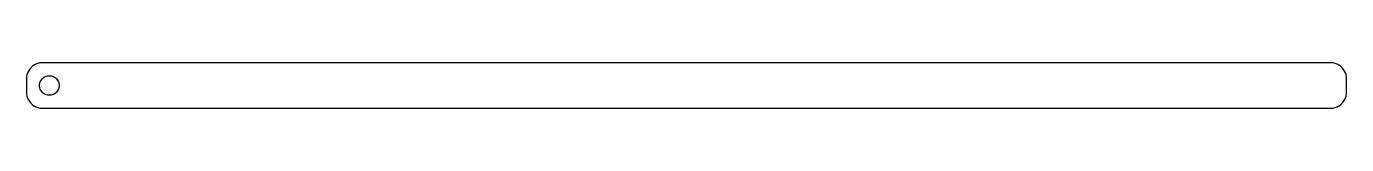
# Model space of a CAD drawing. Header units: metres. Extents: x -202 to 202, y -7 to 7.
import ezdxf

# ---------------------------------------------------------------- set-up
doc = ezdxf.new("R2010")
doc.units = ezdxf.units.M

msp = doc.modelspace()

# ---------------------------------------------------------------- linework, layer by layer
for p, q in [((-201.382, 4.40877), (-201.649, 3.84062)), ((-201.045, 4.93892), (-201.382, 4.40877)), ((-200.645, 5.42273), (-201.045, 4.93892)), ((-200.187, 5.85255), (-200.645, 5.42273)), ((-199.679, 6.22163), (-200.187, 5.85255)), ((-199.129, 6.52412), (-199.679, 6.22163)), ((-198.545, 6.75528), (-199.129, 6.52412)), ((-197.937, 6.91142), (-198.545, 6.75528)), ((-197.314, 6.99013), (-197.937, 6.91142)), ((197.314, 6.99013), (-197.314, 6.99013)), ((197.937, 6.91142), (197.314, 6.99013)), ((198.545, 6.75528), (197.937, 6.91142)), ((199.129, 6.52412), (198.545, 6.75528)), ((199.679, 6.22163), (199.129, 6.52412)), ((200.187, 5.85255), (199.679, 6.22163)), ((200.645, 5.42273), (200.187, 5.85255)), ((201.045, 4.93892), (200.645, 5.42273)), ((201.382, 4.40877), (201.045, 4.93892)), ((201.649, 3.84062), (201.382, 4.40877)), ((-201.961, 2.62666), (-202, 2)), ((-202, 2), (-202, -2)), ((-201.843, 3.24344), (-201.961, 2.62666)), ((-201.649, 3.84062), (-201.843, 3.24344)), ((-198, 0), (-197.976, 0.375992)), ((-197.976, -0.375992), (-198, 0)), ((-197.976, 0.375992), (-197.906, 0.746063)), ((-197.906, 0.746063), (-197.789, 1.10437)), ((-197.789, 1.10437), (-197.629, 1.44525)), ((-197.629, 1.44525), (-197.427, 1.76335)), ((-197.427, 1.76335), (-197.187, 2.05363)), ((-197.187, 2.05363), (-196.912, 2.31154)), ((-196.912, 2.31154), (-196.607, 2.53297)), ((-196.607, 2.53297), (-196.277, 2.71448)), ((-196.277, 2.71448), (-195.927, 2.85316)), ((-195.927, 2.85316), (-195.562, 2.94685)), ((-195.562, 2.94685), (-195.188, 2.99408)), ((-195.188, 2.99408), (-194.812, 2.99408)), ((-194.812, 2.99408), (-194.438, 2.94685)), ((-194.438, 2.94685), (-194.073, 2.85316)), ((-194.073, 2.85316), (-193.723, 2.71448)), ((-193.723, 2.71448), (-193.393, 2.53297)), ((-193.393, 2.53297), (-193.088, 2.31154)), ((-193.088, 2.31154), (-192.813, 2.05363)), ((-192.813, 2.05363), (-192.573, 1.76335)), ((-192.573, 1.76335), (-192.371, 1.44525)), ((-192.371, 1.44525), (-192.211, 1.10437)), ((-192.211, 1.10437), (-192.094, 0.746063)), ((-192.094, 0.746063), (-192.024, 0.375992)), ((-192.024, 0.375992), (-192, 0)), ((-192, 0), (-192.024, -0.375992)), ((201.843, 3.24344), (201.649, 3.84062)), ((201.961, 2.62666), (201.843, 3.24344)), ((202, 2), (201.961, 2.62666)), ((202, -2), (202, 2)), ((-202, -2), (-201.961, -2.62666)), ((-201.961, -2.62666), (-201.843, -3.24344)), ((-201.843, -3.24344), (-201.649, -3.84062)), ((-201.649, -3.84062), (-201.382, -4.40877)), ((-197.906, -0.746063), (-197.976, -0.375992)), ((-197.789, -1.10437), (-197.906, -0.746063)), ((-197.629, -1.44525), (-197.789, -1.10437)), ((-197.427, -1.76335), (-197.629, -1.44525)), ((-197.187, -2.05363), (-197.427, -1.76335)), ((-196.912, -2.31154), (-197.187, -2.05363)), ((-196.607, -2.53297), (-196.912, -2.31154)), ((-196.277, -2.71448), (-196.607, -2.53297)), ((-195.927, -2.85316), (-196.277, -2.71448)), ((-195.562, -2.94685), (-195.927, -2.85316)), ((-195.188, -2.99408), (-195.562, -2.94685)), ((-194.812, -2.99408), (-195.188, -2.99408)), ((-194.438, -2.94685), (-194.812, -2.99408)), ((-194.073, -2.85316), (-194.438, -2.94685)), ((-193.723, -2.71448), (-194.073, -2.85316)), ((-193.393, -2.53297), (-193.723, -2.71448)), ((-193.088, -2.31154), (-193.393, -2.53297)), ((-192.813, -2.05363), (-193.088, -2.31154)), ((-192.573, -1.76335), (-192.813, -2.05363)), ((-192.371, -1.44525), (-192.573, -1.76335)), ((-192.211, -1.10437), (-192.371, -1.44525)), ((-192.094, -0.746063), (-192.211, -1.10437)), ((-192.024, -0.375992), (-192.094, -0.746063)), ((201.382, -4.40877), (201.649, -3.84062)), ((201.649, -3.84062), (201.843, -3.24344)), ((201.843, -3.24344), (201.961, -2.62666)), ((201.961, -2.62666), (202, -2)), ((-201.382, -4.40877), (-201.045, -4.93892)), ((-201.045, -4.93892), (-200.645, -5.42273)), ((-200.645, -5.42273), (-200.187, -5.85255)), ((-200.187, -5.85255), (-199.679, -6.22163)), ((-199.679, -6.22163), (-199.129, -6.52412)), ((-199.129, -6.52412), (-198.545, -6.75528)), ((-198.545, -6.75528), (-197.937, -6.91142)), ((-197.937, -6.91142), (-197.314, -6.99013)), ((-197.314, -6.99013), (197.314, -6.99013)), ((197.314, -6.99013), (197.937, -6.91142)), ((197.937, -6.91142), (198.545, -6.75528)), ((198.545, -6.75528), (199.129, -6.52412)), ((199.129, -6.52412), (199.679, -6.22163)), ((199.679, -6.22163), (200.187, -5.85255)), ((200.187, -5.85255), (200.645, -5.42273)), ((200.645, -5.42273), (201.045, -4.93892)), ((201.045, -4.93892), (201.382, -4.40877))]:
    msp.add_line(p, q)

doc.saveas('drawing.dxf')
